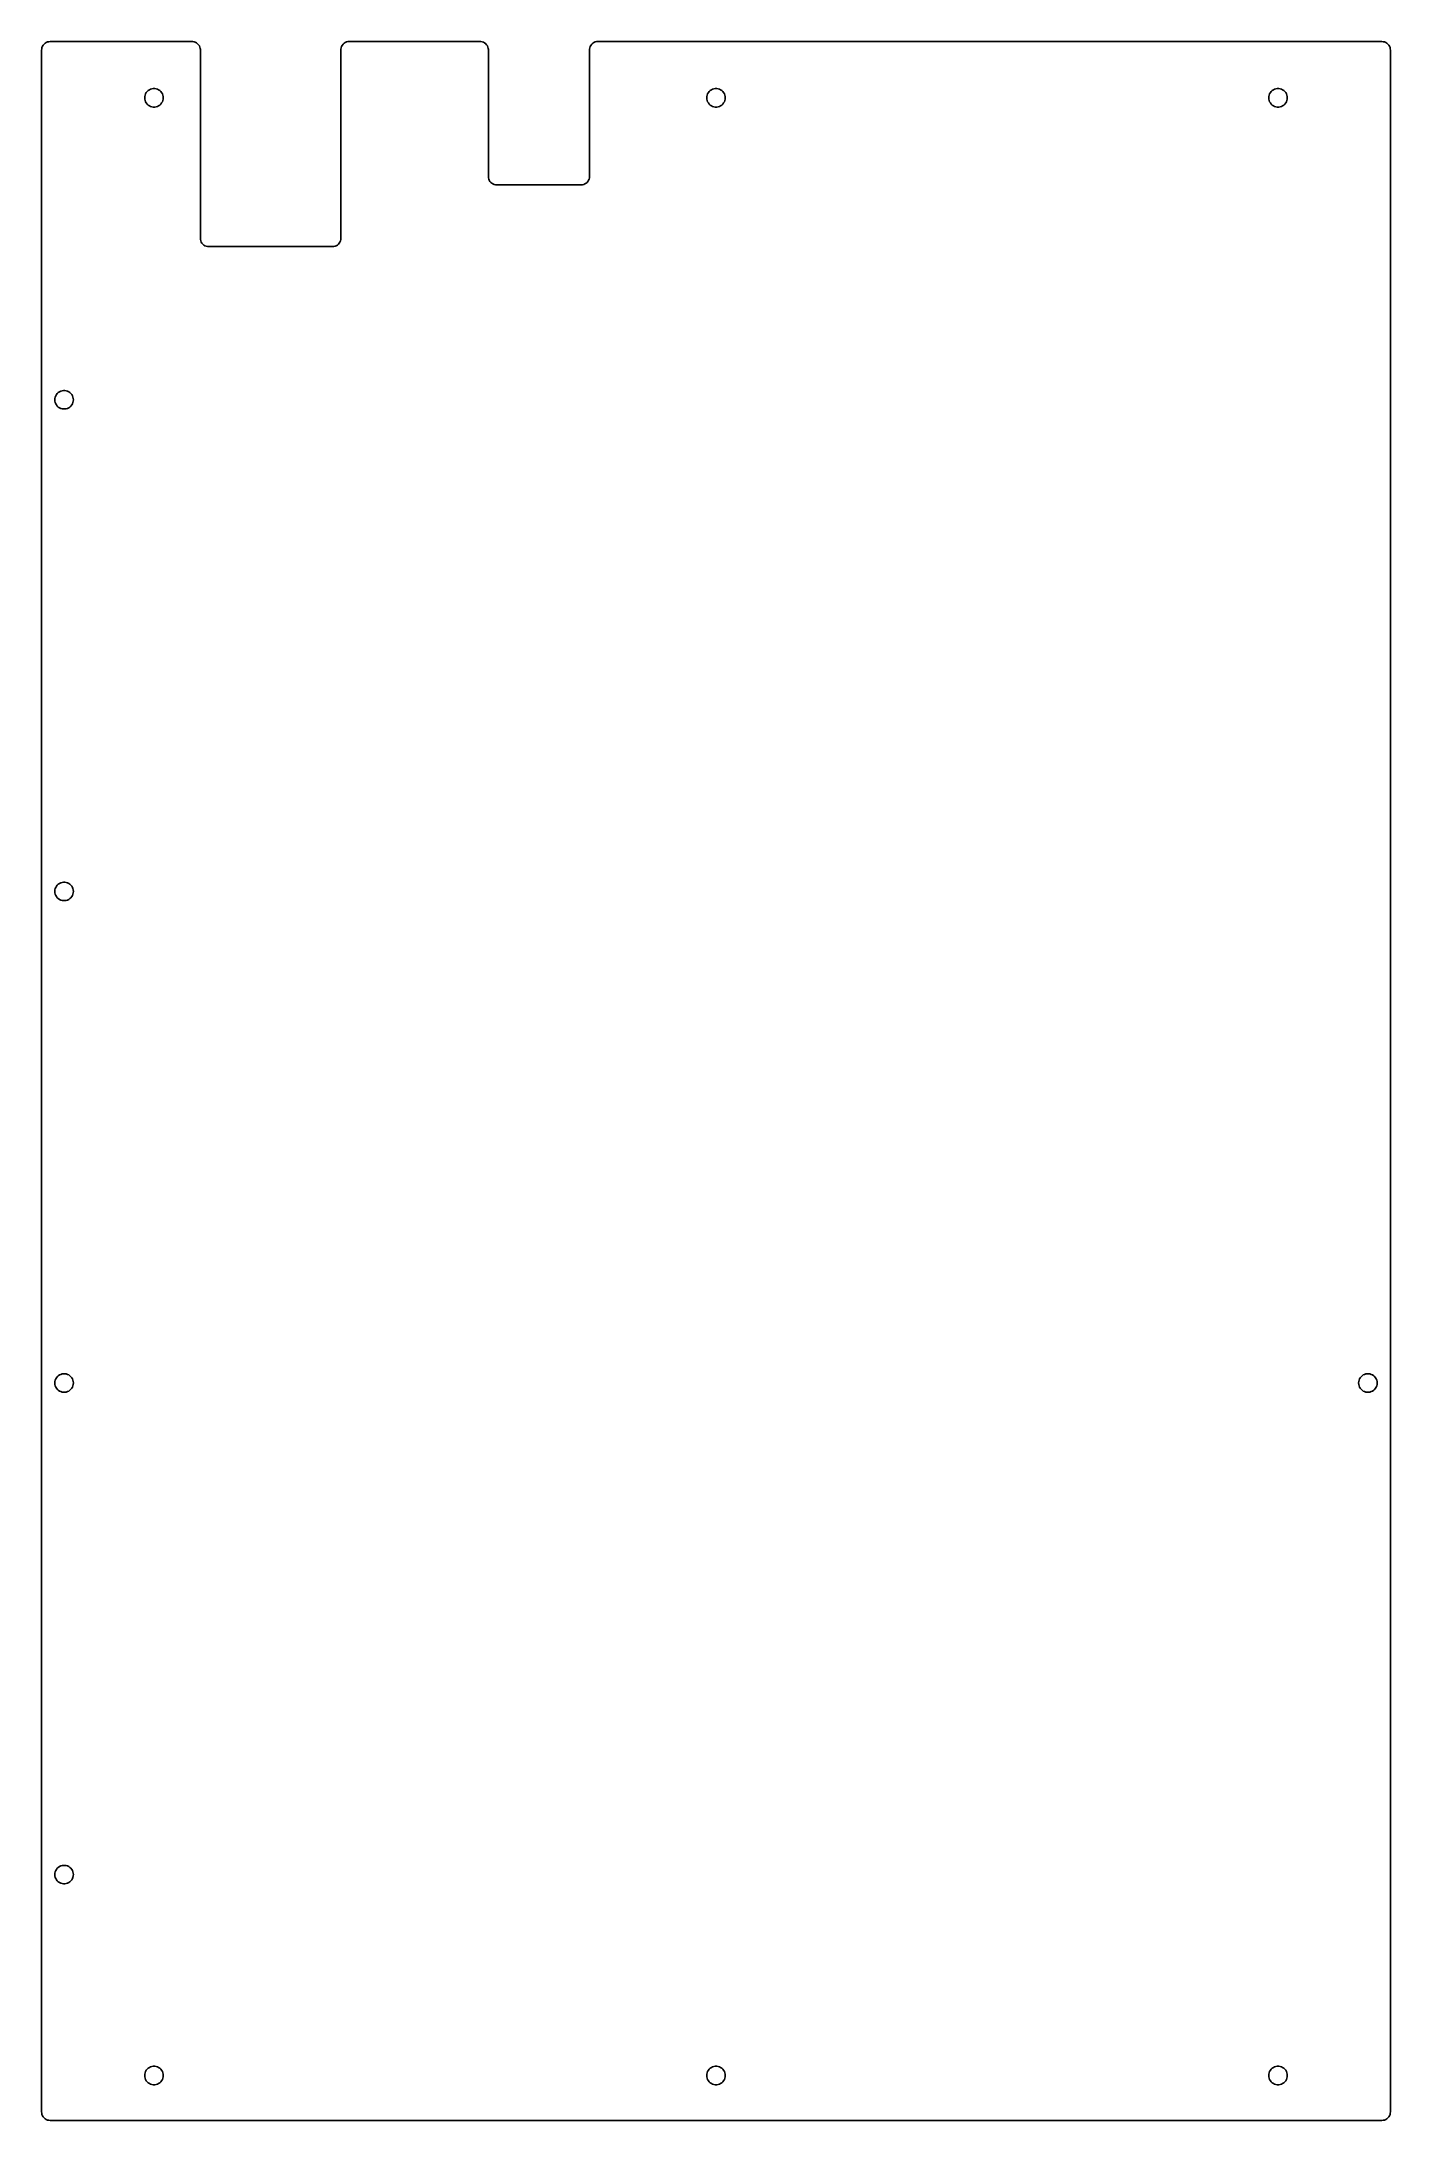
# Model space of a CAD drawing. Header units: metres. Extents: x -120 to 120, y -185 to 185.
import ezdxf

# ---------------------------------------------------------------- set-up
doc = ezdxf.new("R2010")
doc.units = ezdxf.units.M

msp = doc.modelspace()

# ---------------------------------------------------------------- linework, layer by layer
for p, q in [((-118.5, 185), (-118.735, 184.982)), ((-93.1096, 185), (-118.5, 185)), ((-92.8799, 184.962), (-93.1096, 185)), ((-65.3443, 185), (-65.4982, 184.987)), ((-41.8596, 185), (-65.3443, 185)), ((-41.6299, 184.962), (-41.8596, 185)), ((-21.0943, 185), (-21.2482, 184.987)), ((118.5, 185), (-21.0943, 185)), ((118.735, 184.982), (118.5, 185)), ((-119.982, 183.735), (-120, 183.5)), ((-120, 183.5), (-120, -183.5)), ((-119.927, 183.964), (-119.982, 183.735)), ((-119.837, 184.181), (-119.927, 183.964)), ((-119.714, 184.382), (-119.837, 184.181)), ((-119.561, 184.561), (-119.714, 184.382)), ((-119.382, 184.714), (-119.561, 184.561)), ((-119.181, 184.837), (-119.382, 184.714)), ((-118.964, 184.927), (-119.181, 184.837)), ((-118.735, 184.982), (-118.964, 184.927)), ((-92.6443, 184.881), (-92.8799, 184.962)), ((-92.4253, 184.762), (-92.6443, 184.881)), ((-92.2288, 184.609), (-92.4253, 184.762)), ((-92.0601, 184.426), (-92.2288, 184.609)), ((-91.9239, 184.218), (-92.0601, 184.426)), ((-91.8239, 183.99), (-91.9239, 184.218)), ((-91.7627, 183.748), (-91.8239, 183.99)), ((-91.75, 183.594), (-91.7627, 183.748)), ((-91.75, 150), (-91.75, 183.594)), ((-66.7117, 183.87), (-66.75, 183.64)), ((-66.75, 183.64), (-66.75, 150)), ((-66.6308, 184.106), (-66.7117, 183.87)), ((-66.5123, 184.325), (-66.6308, 184.106)), ((-66.3593, 184.521), (-66.5123, 184.325)), ((-66.1761, 184.69), (-66.3593, 184.521)), ((-65.9677, 184.826), (-66.1761, 184.69)), ((-65.7396, 184.926), (-65.9677, 184.826)), ((-65.4982, 184.987), (-65.7396, 184.926)), ((-41.3943, 184.881), (-41.6299, 184.962)), ((-41.1753, 184.762), (-41.3943, 184.881)), ((-40.9788, 184.609), (-41.1753, 184.762)), ((-40.8101, 184.426), (-40.9788, 184.609)), ((-40.6739, 184.218), (-40.8101, 184.426)), ((-40.5739, 183.99), (-40.6739, 184.218)), ((-40.5127, 183.748), (-40.5739, 183.99)), ((-40.5, 183.594), (-40.5127, 183.748)), ((-40.5, 161), (-40.5, 183.594)), ((-22.4617, 183.87), (-22.5, 183.64)), ((-22.5, 183.64), (-22.5, 161)), ((-22.3808, 184.106), (-22.4617, 183.87)), ((-22.2623, 184.325), (-22.3808, 184.106)), ((-22.1093, 184.521), (-22.2623, 184.325)), ((-21.9261, 184.69), (-22.1093, 184.521)), ((-21.7177, 184.826), (-21.9261, 184.69)), ((-21.4896, 184.926), (-21.7177, 184.826)), ((-21.2482, 184.987), (-21.4896, 184.926)), ((118.964, 184.927), (118.735, 184.982)), ((119.181, 184.837), (118.964, 184.927)), ((119.382, 184.714), (119.181, 184.837)), ((119.561, 184.561), (119.382, 184.714)), ((119.714, 184.382), (119.561, 184.561)), ((119.837, 184.181), (119.714, 184.382)), ((119.927, 183.964), (119.837, 184.181)), ((119.982, 183.735), (119.927, 183.964)), ((120, 183.5), (119.982, 183.735)), ((120, -183.5), (120, 183.5)), ((-101.65, 175), (-101.632, 175.246)), ((-101.632, 174.754), (-101.65, 175)), ((-101.632, 175.246), (-101.577, 175.486)), ((-101.577, 174.514), (-101.632, 174.754)), ((-101.577, 175.486), (-101.487, 175.716)), ((-101.487, 174.284), (-101.577, 174.514)), ((-101.487, 175.716), (-101.363, 175.929)), ((-101.363, 174.071), (-101.487, 174.284)), ((-101.363, 175.929), (-101.21, 176.122)), ((-101.21, 173.878), (-101.363, 174.071)), ((-101.21, 176.122), (-101.029, 176.29)), ((-101.029, 176.29), (-100.825, 176.429)), ((-100.825, 176.429), (-100.603, 176.536)), ((-100.603, 176.536), (-100.367, 176.609)), ((-100.367, 176.609), (-100.123, 176.645)), ((-100.123, 176.645), (-99.8767, 176.645)), ((-99.8767, 176.645), (-99.6328, 176.609)), ((-99.6328, 176.609), (-99.3972, 176.536)), ((-99.3972, 176.536), (-99.175, 176.429)), ((-99.175, 176.429), (-98.9712, 176.29)), ((-98.9712, 176.29), (-98.7905, 176.122)), ((-98.7905, 176.122), (-98.6367, 175.929)), ((-98.6367, 174.071), (-98.7905, 173.878)), ((-98.6367, 175.929), (-98.5134, 175.716)), ((-98.5134, 174.284), (-98.6367, 174.071)), ((-98.5134, 175.716), (-98.4233, 175.486)), ((-98.4233, 174.514), (-98.5134, 174.284)), ((-98.4233, 175.486), (-98.3684, 175.246)), ((-98.3684, 174.754), (-98.4233, 174.514)), ((-98.3684, 175.246), (-98.35, 175)), ((-98.35, 175), (-98.3684, 174.754)), ((-1.64999, 175), (-1.63156, 175.246)), ((-1.63156, 174.754), (-1.64999, 175)), ((-1.63156, 175.246), (-1.57669, 175.486)), ((-1.57669, 174.514), (-1.63156, 174.754)), ((-1.57669, 175.486), (-1.48659, 175.716)), ((-1.48659, 174.284), (-1.57669, 174.514)), ((-1.48659, 175.716), (-1.36328, 175.929)), ((-1.36328, 174.071), (-1.48659, 174.284)), ((-1.36328, 175.929), (-1.20953, 176.122)), ((-1.20953, 173.878), (-1.36328, 174.071)), ((-1.20953, 176.122), (-1.02875, 176.29)), ((-1.02875, 176.29), (-0.824997, 176.429)), ((-0.824997, 176.429), (-0.602798, 176.536)), ((-0.602798, 176.536), (-0.367157, 176.609)), ((-0.367157, 176.609), (-0.123291, 176.645)), ((-0.123291, 176.645), (0.123291, 176.645)), ((0.123291, 176.645), (0.367157, 176.609)), ((0.367157, 176.609), (0.602798, 176.536)), ((0.602798, 176.536), (0.824997, 176.429)), ((0.824997, 176.429), (1.02875, 176.29)), ((1.02875, 176.29), (1.20953, 176.122)), ((1.20953, 176.122), (1.36328, 175.929)), ((1.36328, 174.071), (1.20953, 173.878)), ((1.36328, 175.929), (1.48659, 175.716)), ((1.48659, 174.284), (1.36328, 174.071)), ((1.48659, 175.716), (1.57669, 175.486)), ((1.57669, 174.514), (1.48659, 174.284)), ((1.57669, 175.486), (1.63156, 175.246)), ((1.63156, 174.754), (1.57669, 174.514)), ((1.63156, 175.246), (1.64999, 175)), ((1.64999, 175), (1.63156, 174.754)), ((98.35, 175), (98.3684, 175.246)), ((98.3684, 174.754), (98.35, 175)), ((98.3684, 175.246), (98.4233, 175.486)), ((98.4233, 174.514), (98.3684, 174.754)), ((98.4233, 175.486), (98.5134, 175.716)), ((98.5134, 174.284), (98.4233, 174.514)), ((98.5134, 175.716), (98.6367, 175.929)), ((98.6367, 174.071), (98.5134, 174.284)), ((98.6367, 175.929), (98.7905, 176.122)), ((98.7905, 173.878), (98.6367, 174.071)), ((98.7905, 176.122), (98.9712, 176.29)), ((98.9712, 176.29), (99.175, 176.429)), ((99.175, 176.429), (99.3972, 176.536)), ((99.3972, 176.536), (99.6328, 176.609)), ((99.6328, 176.609), (99.8767, 176.645)), ((99.8767, 176.645), (100.123, 176.645)), ((100.123, 176.645), (100.367, 176.609)), ((100.367, 176.609), (100.603, 176.536)), ((100.603, 176.536), (100.825, 176.429)), ((100.825, 176.429), (101.029, 176.29)), ((101.029, 176.29), (101.21, 176.122)), ((101.21, 176.122), (101.363, 175.929)), ((101.363, 174.071), (101.21, 173.878)), ((101.363, 175.929), (101.487, 175.716)), ((101.487, 174.284), (101.363, 174.071)), ((101.487, 175.716), (101.577, 175.486)), ((101.577, 174.514), (101.487, 174.284)), ((101.577, 175.486), (101.632, 175.246)), ((101.632, 174.754), (101.577, 174.514)), ((101.632, 175.246), (101.65, 175)), ((101.65, 175), (101.632, 174.754)), ((-101.029, 173.71), (-101.21, 173.878)), ((-100.825, 173.571), (-101.029, 173.71)), ((-100.603, 173.464), (-100.825, 173.571)), ((-100.367, 173.391), (-100.603, 173.464)), ((-100.123, 173.355), (-100.367, 173.391)), ((-99.8767, 173.355), (-100.123, 173.355)), ((-99.6328, 173.391), (-99.8767, 173.355)), ((-99.3972, 173.464), (-99.6328, 173.391)), ((-99.175, 173.571), (-99.3972, 173.464)), ((-98.9712, 173.71), (-99.175, 173.571)), ((-98.7905, 173.878), (-98.9712, 173.71)), ((-1.02875, 173.71), (-1.20953, 173.878)), ((-0.824997, 173.571), (-1.02875, 173.71)), ((-0.602798, 173.464), (-0.824997, 173.571)), ((-0.367157, 173.391), (-0.602798, 173.464)), ((-0.123291, 173.355), (-0.367157, 173.391)), ((0.123291, 173.355), (-0.123291, 173.355)), ((0.367157, 173.391), (0.123291, 173.355)), ((0.602798, 173.464), (0.367157, 173.391)), ((0.824997, 173.571), (0.602798, 173.464)), ((1.02875, 173.71), (0.824997, 173.571)), ((1.20953, 173.878), (1.02875, 173.71)), ((98.9712, 173.71), (98.7905, 173.878)), ((99.175, 173.571), (98.9712, 173.71)), ((99.3972, 173.464), (99.175, 173.571)), ((99.6328, 173.391), (99.3972, 173.464)), ((99.8767, 173.355), (99.6328, 173.391)), ((100.123, 173.355), (99.8767, 173.355)), ((100.367, 173.391), (100.123, 173.355)), ((100.603, 173.464), (100.367, 173.391)), ((100.825, 173.571), (100.603, 173.464)), ((101.029, 173.71), (100.825, 173.571)), ((101.21, 173.878), (101.029, 173.71)), ((-40.4815, 160.765), (-40.5, 161)), ((-40.4266, 160.536), (-40.4815, 160.765)), ((-40.3365, 160.319), (-40.4266, 160.536)), ((-40.2135, 160.118), (-40.3365, 160.319)), ((-40.0607, 159.939), (-40.2135, 160.118)), ((-39.8817, 159.786), (-40.0607, 159.939)), ((-39.681, 159.663), (-39.8817, 159.786)), ((-39.4635, 159.573), (-39.681, 159.663)), ((-39.2346, 159.518), (-39.4635, 159.573)), ((-39, 159.5), (-39.2346, 159.518)), ((-24, 159.5), (-39, 159.5)), ((-23.7654, 159.518), (-24, 159.5)), ((-23.5365, 159.573), (-23.7654, 159.518)), ((-23.319, 159.663), (-23.5365, 159.573)), ((-23.1183, 159.786), (-23.319, 159.663)), ((-22.9393, 159.939), (-23.1183, 159.786)), ((-22.7865, 160.118), (-22.9393, 159.939)), ((-22.6635, 160.319), (-22.7865, 160.118)), ((-22.5734, 160.536), (-22.6635, 160.319)), ((-22.5185, 160.765), (-22.5734, 160.536)), ((-22.5, 161), (-22.5185, 160.765)), ((-91.7315, 149.765), (-91.75, 150)), ((-91.6766, 149.536), (-91.7315, 149.765)), ((-91.5865, 149.319), (-91.6766, 149.536)), ((-91.4635, 149.118), (-91.5865, 149.319)), ((-91.3107, 148.939), (-91.4635, 149.118)), ((-91.1317, 148.786), (-91.3107, 148.939)), ((-90.931, 148.663), (-91.1317, 148.786)), ((-90.7135, 148.573), (-90.931, 148.663)), ((-90.4846, 148.518), (-90.7135, 148.573)), ((-90.25, 148.5), (-90.4846, 148.518)), ((-68.25, 148.5), (-90.25, 148.5)), ((-68.0154, 148.518), (-68.25, 148.5)), ((-67.7865, 148.573), (-68.0154, 148.518)), ((-67.569, 148.663), (-67.7865, 148.573)), ((-67.3683, 148.786), (-67.569, 148.663)), ((-67.1893, 148.939), (-67.3683, 148.786)), ((-67.0365, 149.118), (-67.1893, 148.939)), ((-66.9135, 149.319), (-67.0365, 149.118)), ((-66.8234, 149.536), (-66.9135, 149.319)), ((-66.7685, 149.765), (-66.8234, 149.536)), ((-66.75, 150), (-66.7685, 149.765)), ((-117.487, 121.966), (-117.363, 122.179)), ((-117.363, 122.179), (-117.21, 122.372)), ((-117.21, 122.372), (-117.029, 122.54)), ((-117.029, 122.54), (-116.825, 122.679)), ((-116.825, 122.679), (-116.603, 122.786)), ((-116.603, 122.786), (-116.367, 122.859)), ((-116.367, 122.859), (-116.123, 122.895)), ((-116.123, 122.895), (-115.877, 122.895)), ((-115.877, 122.895), (-115.633, 122.859)), ((-115.633, 122.859), (-115.397, 122.786)), ((-115.397, 122.786), (-115.175, 122.679)), ((-115.175, 122.679), (-114.971, 122.54)), ((-114.971, 122.54), (-114.79, 122.372)), ((-114.79, 122.372), (-114.637, 122.179)), ((-114.637, 122.179), (-114.513, 121.966)), ((-117.65, 121.25), (-117.632, 121.496)), ((-117.632, 121.004), (-117.65, 121.25)), ((-117.632, 121.496), (-117.577, 121.736)), ((-117.577, 120.764), (-117.632, 121.004)), ((-117.577, 121.736), (-117.487, 121.966)), ((-117.487, 120.534), (-117.577, 120.764)), ((-117.363, 120.321), (-117.487, 120.534)), ((-117.21, 120.128), (-117.363, 120.321)), ((-117.029, 119.96), (-117.21, 120.128)), ((-116.825, 119.821), (-117.029, 119.96)), ((-116.603, 119.714), (-116.825, 119.821)), ((-116.367, 119.641), (-116.603, 119.714)), ((-116.123, 119.605), (-116.367, 119.641)), ((-115.877, 119.605), (-116.123, 119.605)), ((-115.633, 119.641), (-115.877, 119.605)), ((-115.397, 119.714), (-115.633, 119.641)), ((-115.175, 119.821), (-115.397, 119.714)), ((-114.971, 119.96), (-115.175, 119.821)), ((-114.79, 120.128), (-114.971, 119.96)), ((-114.637, 120.321), (-114.79, 120.128)), ((-114.513, 120.534), (-114.637, 120.321)), ((-114.513, 121.966), (-114.423, 121.736)), ((-114.423, 120.764), (-114.513, 120.534)), ((-114.423, 121.736), (-114.368, 121.496)), ((-114.368, 121.004), (-114.423, 120.764)), ((-114.368, 121.496), (-114.35, 121.25)), ((-114.35, 121.25), (-114.368, 121.004)), ((-117.65, 33.75), (-117.632, 33.9959)), ((-117.632, 33.5041), (-117.65, 33.75)), ((-117.632, 33.9959), (-117.577, 34.2363)), ((-117.577, 33.2636), (-117.632, 33.5041)), ((-117.577, 34.2363), (-117.487, 34.4659)), ((-117.487, 34.4659), (-117.363, 34.6795)), ((-117.363, 34.6795), (-117.21, 34.8723)), ((-117.21, 34.8723), (-117.029, 35.04)), ((-117.029, 35.04), (-116.825, 35.1789)), ((-116.825, 35.1789), (-116.603, 35.2859)), ((-116.603, 35.2859), (-116.367, 35.3586)), ((-116.367, 35.3586), (-116.123, 35.3954)), ((-116.123, 35.3954), (-115.877, 35.3954)), ((-115.877, 35.3954), (-115.633, 35.3586)), ((-115.633, 35.3586), (-115.397, 35.2859)), ((-115.397, 35.2859), (-115.175, 35.1789)), ((-115.175, 35.1789), (-114.971, 35.04)), ((-114.971, 35.04), (-114.79, 34.8723)), ((-114.79, 34.8723), (-114.637, 34.6795)), ((-114.637, 34.6795), (-114.513, 34.4659)), ((-114.513, 34.4659), (-114.423, 34.2363)), ((-114.423, 34.2363), (-114.368, 33.9959)), ((-114.368, 33.5041), (-114.423, 33.2636)), ((-114.368, 33.9959), (-114.35, 33.75)), ((-114.35, 33.75), (-114.368, 33.5041)), ((-117.487, 33.0341), (-117.577, 33.2636)), ((-117.363, 32.8205), (-117.487, 33.0341)), ((-117.21, 32.6277), (-117.363, 32.8205)), ((-117.029, 32.46), (-117.21, 32.6277)), ((-116.825, 32.321), (-117.029, 32.46)), ((-116.603, 32.2141), (-116.825, 32.321)), ((-116.367, 32.1414), (-116.603, 32.2141)), ((-116.123, 32.1046), (-116.367, 32.1414)), ((-115.877, 32.1046), (-116.123, 32.1046)), ((-115.633, 32.1414), (-115.877, 32.1046)), ((-115.397, 32.2141), (-115.633, 32.1414)), ((-115.175, 32.321), (-115.397, 32.2141)), ((-114.971, 32.46), (-115.175, 32.321)), ((-114.79, 32.6277), (-114.971, 32.46)), ((-114.637, 32.8205), (-114.79, 32.6277)), ((-114.513, 33.0341), (-114.637, 32.8205)), ((-114.423, 33.2636), (-114.513, 33.0341)), ((-117.65, -53.75), (-117.632, -53.5041)), ((-117.632, -53.9959), (-117.65, -53.75)), ((-117.632, -53.5041), (-117.577, -53.2636)), ((-117.577, -54.2363), (-117.632, -53.9959)), ((-117.577, -53.2636), (-117.487, -53.0341)), ((-117.487, -54.4659), (-117.577, -54.2363)), ((-117.487, -53.0341), (-117.363, -52.8205)), ((-117.363, -54.6795), (-117.487, -54.4659)), ((-117.363, -52.8205), (-117.21, -52.6277)), ((-117.21, -54.8723), (-117.363, -54.6795)), ((-117.21, -52.6277), (-117.029, -52.46)), ((-117.029, -55.04), (-117.21, -54.8723)), ((-117.029, -52.46), (-116.825, -52.321)), ((-116.825, -55.1789), (-117.029, -55.04)), ((-116.825, -52.321), (-116.603, -52.2141)), ((-116.603, -55.2859), (-116.825, -55.1789)), ((-116.603, -52.2141), (-116.367, -52.1414)), ((-116.367, -55.3586), (-116.603, -55.2859)), ((-116.367, -52.1414), (-116.123, -52.1046)), ((-116.123, -55.3954), (-116.367, -55.3586)), ((-116.123, -52.1046), (-115.877, -52.1046)), ((-115.877, -55.3954), (-116.123, -55.3954)), ((-115.877, -52.1046), (-115.633, -52.1414)), ((-115.633, -55.3586), (-115.877, -55.3954)), ((-115.633, -52.1414), (-115.397, -52.2141)), ((-115.397, -55.2859), (-115.633, -55.3586)), ((-115.397, -52.2141), (-115.175, -52.321)), ((-115.175, -55.1789), (-115.397, -55.2859)), ((-115.175, -52.321), (-114.971, -52.46)), ((-114.971, -55.04), (-115.175, -55.1789)), ((-114.971, -52.46), (-114.79, -52.6277)), ((-114.79, -54.8723), (-114.971, -55.04)), ((-114.79, -52.6277), (-114.637, -52.8205)), ((-114.637, -54.6795), (-114.79, -54.8723)), ((-114.637, -52.8205), (-114.513, -53.0341)), ((-114.513, -54.4659), (-114.637, -54.6795)), ((-114.513, -53.0341), (-114.423, -53.2636)), ((-114.423, -54.2363), (-114.513, -54.4659)), ((-114.423, -53.2636), (-114.368, -53.5041)), ((-114.368, -53.9959), (-114.423, -54.2363)), ((-114.368, -53.5041), (-114.35, -53.75)), ((-114.35, -53.75), (-114.368, -53.9959)), ((114.35, -53.75), (114.368, -53.5041)), ((114.368, -53.9959), (114.35, -53.75)), ((114.368, -53.5041), (114.423, -53.2636)), ((114.423, -54.2363), (114.368, -53.9959)), ((114.423, -53.2636), (114.513, -53.0341)), ((114.513, -54.4659), (114.423, -54.2363)), ((114.513, -53.0341), (114.637, -52.8205)), ((114.637, -54.6795), (114.513, -54.4659)), ((114.637, -52.8205), (114.79, -52.6277)), ((114.79, -54.8723), (114.637, -54.6795)), ((114.79, -52.6277), (114.971, -52.46)), ((114.971, -55.04), (114.79, -54.8723)), ((114.971, -52.46), (115.175, -52.321)), ((115.175, -55.1789), (114.971, -55.04)), ((115.175, -52.321), (115.397, -52.2141)), ((115.397, -55.2859), (115.175, -55.1789)), ((115.397, -52.2141), (115.633, -52.1414)), ((115.633, -55.3586), (115.397, -55.2859)), ((115.633, -52.1414), (115.877, -52.1046)), ((115.877, -55.3954), (115.633, -55.3586)), ((115.877, -52.1046), (116.123, -52.1046)), ((116.123, -55.3954), (115.877, -55.3954)), ((116.123, -52.1046), (116.367, -52.1414)), ((116.367, -55.3586), (116.123, -55.3954)), ((116.367, -52.1414), (116.603, -52.2141)), ((116.603, -55.2859), (116.367, -55.3586)), ((116.603, -52.2141), (116.825, -52.321)), ((116.825, -55.1789), (116.603, -55.2859)), ((116.825, -52.321), (117.029, -52.46)), ((117.029, -55.04), (116.825, -55.1789)), ((117.029, -52.46), (117.21, -52.6277)), ((117.21, -54.8723), (117.029, -55.04)), ((117.21, -52.6277), (117.363, -52.8205)), ((117.363, -54.6795), (117.21, -54.8723)), ((117.363, -52.8205), (117.487, -53.0341)), ((117.487, -54.4659), (117.363, -54.6795)), ((117.487, -53.0341), (117.577, -53.2636)), ((117.577, -54.2363), (117.487, -54.4659)), ((117.577, -53.2636), (117.632, -53.5041)), ((117.632, -53.9959), (117.577, -54.2363)), ((117.632, -53.5041), (117.65, -53.75)), ((117.65, -53.75), (117.632, -53.9959)), ((-117.577, -140.764), (-117.487, -140.534)), ((-117.487, -140.534), (-117.363, -140.321)), ((-117.363, -140.321), (-117.21, -140.128)), ((-117.21, -140.128), (-117.029, -139.96)), ((-117.029, -139.96), (-116.825, -139.821)), ((-116.825, -139.821), (-116.603, -139.714)), ((-116.603, -139.714), (-116.367, -139.641)), ((-116.367, -139.641), (-116.123, -139.605)), ((-116.123, -139.605), (-115.877, -139.605)), ((-115.877, -139.605), (-115.633, -139.641)), ((-115.633, -139.641), (-115.397, -139.714)), ((-115.397, -139.714), (-115.175, -139.821)), ((-115.175, -139.821), (-114.971, -139.96)), ((-114.971, -139.96), (-114.79, -140.128)), ((-114.79, -140.128), (-114.637, -140.321)), ((-114.637, -140.321), (-114.513, -140.534)), ((-114.513, -140.534), (-114.423, -140.764)), ((-117.65, -141.25), (-117.632, -141.004)), ((-117.632, -141.496), (-117.65, -141.25)), ((-117.632, -141.004), (-117.577, -140.764)), ((-117.577, -141.736), (-117.632, -141.496)), ((-117.487, -141.966), (-117.577, -141.736)), ((-117.363, -142.179), (-117.487, -141.966)), ((-117.21, -142.372), (-117.363, -142.179)), ((-117.029, -142.54), (-117.21, -142.372)), ((-116.825, -142.679), (-117.029, -142.54)), ((-116.603, -142.786), (-116.825, -142.679)), ((-116.367, -142.859), (-116.603, -142.786)), ((-116.123, -142.895), (-116.367, -142.859)), ((-115.877, -142.895), (-116.123, -142.895)), ((-115.633, -142.859), (-115.877, -142.895)), ((-115.397, -142.786), (-115.633, -142.859)), ((-115.175, -142.679), (-115.397, -142.786)), ((-114.971, -142.54), (-115.175, -142.679)), ((-114.79, -142.372), (-114.971, -142.54)), ((-114.637, -142.179), (-114.79, -142.372)), ((-114.513, -141.966), (-114.637, -142.179)), ((-114.423, -141.736), (-114.513, -141.966)), ((-114.423, -140.764), (-114.368, -141.004)), ((-114.368, -141.496), (-114.423, -141.736)), ((-114.368, -141.004), (-114.35, -141.25)), ((-114.35, -141.25), (-114.368, -141.496)), ((-101.65, -177), (-101.632, -176.754)), ((-101.632, -177.246), (-101.65, -177)), ((-101.632, -176.754), (-101.577, -176.514)), ((-101.577, -177.486), (-101.632, -177.246)), ((-101.577, -176.514), (-101.487, -176.284)), ((-101.487, -177.716), (-101.577, -177.486)), ((-101.487, -176.284), (-101.363, -176.071)), ((-101.363, -176.071), (-101.21, -175.878)), ((-101.21, -175.878), (-101.029, -175.71)), ((-101.029, -175.71), (-100.825, -175.571)), ((-100.825, -175.571), (-100.603, -175.464)), ((-100.603, -175.464), (-100.367, -175.391)), ((-100.367, -175.391), (-100.123, -175.355)), ((-100.123, -175.355), (-99.8767, -175.355)), ((-99.8767, -175.355), (-99.6328, -175.391)), ((-99.6328, -175.391), (-99.3972, -175.464)), ((-99.3972, -175.464), (-99.175, -175.571)), ((-99.175, -175.571), (-98.9712, -175.71)), ((-98.9712, -175.71), (-98.7905, -175.878)), ((-98.7905, -175.878), (-98.6367, -176.071)), ((-98.6367, -176.071), (-98.5134, -176.284)), ((-98.5134, -176.284), (-98.4233, -176.514)), ((-98.4233, -177.486), (-98.5134, -177.716)), ((-98.4233, -176.514), (-98.3684, -176.754)), ((-98.3684, -177.246), (-98.4233, -177.486)), ((-98.3684, -176.754), (-98.35, -177)), ((-98.35, -177), (-98.3684, -177.246)), ((-1.64999, -177), (-1.63156, -176.754)), ((-1.63156, -177.246), (-1.64999, -177)), ((-1.63156, -176.754), (-1.57669, -176.514)), ((-1.57669, -177.486), (-1.63156, -177.246)), ((-1.57669, -176.514), (-1.48659, -176.284)), ((-1.48659, -177.716), (-1.57669, -177.486)), ((-1.48659, -176.284), (-1.36328, -176.071)), ((-1.36328, -176.071), (-1.20953, -175.878)), ((-1.20953, -175.878), (-1.02875, -175.71)), ((-1.02875, -175.71), (-0.824997, -175.571)), ((-0.824997, -175.571), (-0.602798, -175.464)), ((-0.602798, -175.464), (-0.367157, -175.391)), ((-0.367157, -175.391), (-0.123291, -175.355)), ((-0.123291, -175.355), (0.123291, -175.355)), ((0.123291, -175.355), (0.367157, -175.391)), ((0.367157, -175.391), (0.602798, -175.464)), ((0.602798, -175.464), (0.824997, -175.571)), ((0.824997, -175.571), (1.02875, -175.71)), ((1.02875, -175.71), (1.20953, -175.878)), ((1.20953, -175.878), (1.36328, -176.071)), ((1.36328, -176.071), (1.48659, -176.284)), ((1.48659, -176.284), (1.57669, -176.514)), ((1.57669, -177.486), (1.48659, -177.716)), ((1.57669, -176.514), (1.63156, -176.754)), ((1.63156, -177.246), (1.57669, -177.486)), ((1.63156, -176.754), (1.64999, -177)), ((1.64999, -177), (1.63156, -177.246)), ((98.35, -177), (98.3684, -176.754)), ((98.3684, -177.246), (98.35, -177)), ((98.3684, -176.754), (98.4233, -176.514)), ((98.4233, -177.486), (98.3684, -177.246)), ((98.4233, -176.514), (98.5134, -176.284)), ((98.5134, -177.716), (98.4233, -177.486)), ((98.5134, -176.284), (98.6367, -176.071)), ((98.6367, -176.071), (98.7905, -175.878)), ((98.7905, -175.878), (98.9712, -175.71)), ((98.9712, -175.71), (99.175, -175.571)), ((99.175, -175.571), (99.3972, -175.464)), ((99.3972, -175.464), (99.6328, -175.391)), ((99.6328, -175.391), (99.8767, -175.355)), ((99.8767, -175.355), (100.123, -175.355)), ((100.123, -175.355), (100.367, -175.391)), ((100.367, -175.391), (100.603, -175.464)), ((100.603, -175.464), (100.825, -175.571)), ((100.825, -175.571), (101.029, -175.71)), ((101.029, -175.71), (101.21, -175.878)), ((101.21, -175.878), (101.363, -176.071)), ((101.363, -176.071), (101.487, -176.284)), ((101.487, -176.284), (101.577, -176.514)), ((101.577, -177.486), (101.487, -177.716)), ((101.577, -176.514), (101.632, -176.754)), ((101.632, -177.246), (101.577, -177.486)), ((101.632, -176.754), (101.65, -177)), ((101.65, -177), (101.632, -177.246)), ((-101.363, -177.929), (-101.487, -177.716)), ((-101.21, -178.122), (-101.363, -177.929)), ((-101.029, -178.29), (-101.21, -178.122)), ((-100.825, -178.429), (-101.029, -178.29)), ((-100.603, -178.536), (-100.825, -178.429)), ((-100.367, -178.609), (-100.603, -178.536)), ((-100.123, -178.645), (-100.367, -178.609)), ((-99.8767, -178.645), (-100.123, -178.645)), ((-99.6328, -178.609), (-99.8767, -178.645)), ((-99.3972, -178.536), (-99.6328, -178.609)), ((-99.175, -178.429), (-99.3972, -178.536)), ((-98.9712, -178.29), (-99.175, -178.429)), ((-98.7905, -178.122), (-98.9712, -178.29)), ((-98.6367, -177.929), (-98.7905, -178.122)), ((-98.5134, -177.716), (-98.6367, -177.929)), ((-1.36328, -177.929), (-1.48659, -177.716)), ((-1.20953, -178.122), (-1.36328, -177.929)), ((-1.02875, -178.29), (-1.20953, -178.122)), ((-0.824997, -178.429), (-1.02875, -178.29)), ((-0.602798, -178.536), (-0.824997, -178.429)), ((-0.367157, -178.609), (-0.602798, -178.536)), ((-0.123291, -178.645), (-0.367157, -178.609)), ((0.123291, -178.645), (-0.123291, -178.645)), ((0.367157, -178.609), (0.123291, -178.645)), ((0.602798, -178.536), (0.367157, -178.609)), ((0.824997, -178.429), (0.602798, -178.536)), ((1.02875, -178.29), (0.824997, -178.429)), ((1.20953, -178.122), (1.02875, -178.29)), ((1.36328, -177.929), (1.20953, -178.122)), ((1.48659, -177.716), (1.36328, -177.929)), ((98.6367, -177.929), (98.5134, -177.716)), ((98.7905, -178.122), (98.6367, -177.929)), ((98.9712, -178.29), (98.7905, -178.122)), ((99.175, -178.429), (98.9712, -178.29)), ((99.3972, -178.536), (99.175, -178.429)), ((99.6328, -178.609), (99.3972, -178.536)), ((99.8767, -178.645), (99.6328, -178.609)), ((100.123, -178.645), (99.8767, -178.645)), ((100.367, -178.609), (100.123, -178.645)), ((100.603, -178.536), (100.367, -178.609)), ((100.825, -178.429), (100.603, -178.536)), ((101.029, -178.29), (100.825, -178.429)), ((101.21, -178.122), (101.029, -178.29)), ((101.363, -177.929), (101.21, -178.122)), ((101.487, -177.716), (101.363, -177.929)), ((-120, -183.5), (-119.982, -183.735)), ((-119.982, -183.735), (-119.927, -183.964)), ((-119.927, -183.964), (-119.837, -184.181)), ((-119.837, -184.181), (-119.714, -184.382)), ((-119.714, -184.382), (-119.561, -184.561)), ((-119.561, -184.561), (-119.382, -184.714)), ((-119.382, -184.714), (-119.181, -184.837)), ((-119.181, -184.837), (-118.964, -184.927)), ((-118.964, -184.927), (-118.735, -184.982)), ((-118.735, -184.982), (-118.5, -185)), ((-118.5, -185), (118.5, -185)), ((118.5, -185), (118.735, -184.982)), ((118.735, -184.982), (118.964, -184.927)), ((118.964, -184.927), (119.181, -184.837)), ((119.181, -184.837), (119.382, -184.714)), ((119.382, -184.714), (119.561, -184.561)), ((119.561, -184.561), (119.714, -184.382)), ((119.714, -184.382), (119.837, -184.181)), ((119.837, -184.181), (119.927, -183.964)), ((119.927, -183.964), (119.982, -183.735)), ((119.982, -183.735), (120, -183.5))]:
    msp.add_line(p, q)

doc.saveas('drawing.dxf')
